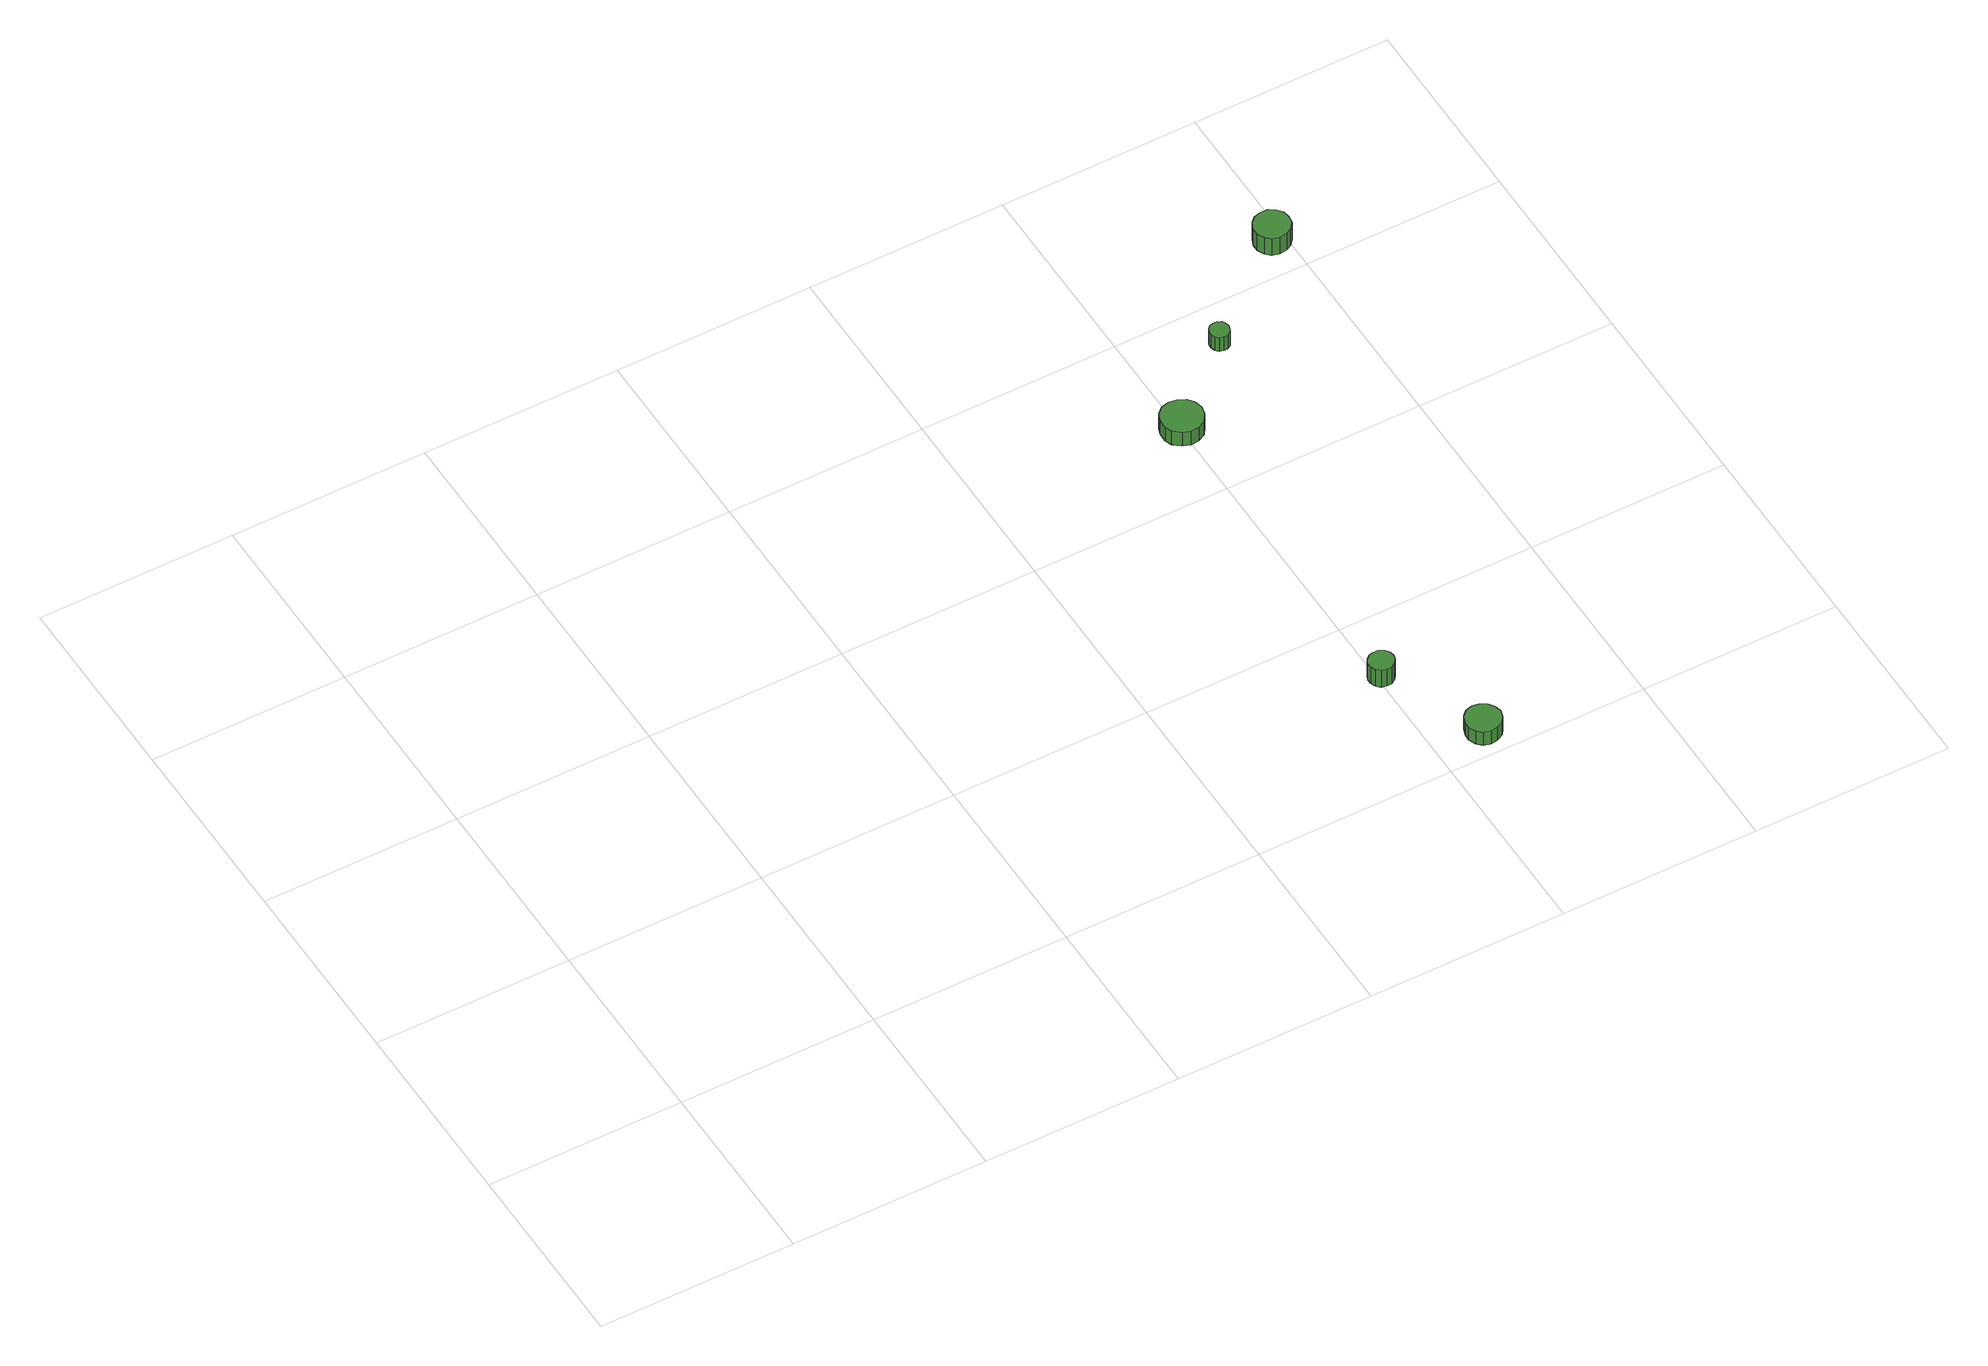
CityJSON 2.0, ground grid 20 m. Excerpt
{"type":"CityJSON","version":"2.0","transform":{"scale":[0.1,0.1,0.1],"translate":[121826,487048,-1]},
"CityObjects":{
"tree1":{"type":"SolitaryVegetationObject","attributes":{"function":"something"}},
"tree2":{"type":"SolitaryVegetationObject","attributes":{"function":"something"}},
"tree3":{"type":"SolitaryVegetationObject","attributes":{"function":"something"},"geometry":[{"type":"MultiSurface","lod":"1","boundaries":[[[0,1,2,3,4,5,6,7,8,9,10,11,12,13,14]],[[15,16,17,18,19,20,21,22,23,24,25,26,27,28,29]],[[0,29,28,1]],[[1,28,27,2]],[[2,27,26,3]],[[3,26,25,4]],[[4,25,24,5]],[[5,24,23,6]],[[6,23,22,7]],[[7,22,21,8]],[[8,21,20,9]],[[9,20,19,10]],[[10,19,18,11]],[[11,18,17,12]],[[12,17,16,13]],[[13,16,15,14]],[[14,15,29,0]]]}]},
"tree4":{"type":"SolitaryVegetationObject","attributes":{"function":"something"},"geometry":[{"type":"MultiSurface","lod":"1","boundaries":[[[30,31,32,33,34,35,36,37,38,39,40,41,42,43,44]],[[45,46,47,48,49,50,51,52,53,54,55,56,57,58,59]],[[30,59,58,31]],[[31,58,57,32]],[[32,57,56,33]],[[33,56,55,34]],[[34,55,54,35]],[[35,54,53,36]],[[36,53,52,37]],[[37,52,51,38]],[[38,51,50,39]],[[39,50,49,40]],[[40,49,48,41]],[[41,48,47,42]],[[42,47,46,43]],[[43,46,45,44]],[[44,45,59,30]]]}]},
"tree5":{"type":"SolitaryVegetationObject","attributes":{"function":"something"}},
"tree6":{"type":"SolitaryVegetationObject","attributes":{"function":"something"}},
"tree7":{"type":"SolitaryVegetationObject","attributes":{"function":"something"}},
"tree8":{"type":"SolitaryVegetationObject","attributes":{"function":"something"}},
"tree9":{"type":"SolitaryVegetationObject","attributes":{"function":"something"},"geometry":[{"type":"MultiSurface","lod":"1","boundaries":[[[60,61,62,63,64,65,66,67,68,69,70,71,72,73,74]],[[75,76,77,78,79,80,81,82,83,84,85,86,87,88,89]],[[60,89,88,61]],[[61,88,87,62]],[[62,87,86,63]],[[63,86,85,64]],[[64,85,84,65]],[[65,84,83,66]],[[66,83,82,67]],[[67,82,81,68]],[[68,81,80,69]],[[69,80,79,70]],[[70,79,78,71]],[[71,78,77,72]],[[72,77,76,73]],[[73,76,75,74]],[[74,75,89,60]]]}]},
"tree10":{"type":"SolitaryVegetationObject","attributes":{"function":"something"}},
"tree11":{"type":"SolitaryVegetationObject","attributes":{"function":"something"}},
"tree12":{"type":"SolitaryVegetationObject","attributes":{"function":"something"},"geometry":[{"type":"MultiSurface","lod":"1","boundaries":[[[90,91,92,93,94,95,96,97,98,99,100,101,102,103,104]],[[105,106,107,108,109,110,111,112,113,114,115,116,117,118,119]],[[90,119,118,91]],[[91,118,117,92]],[[92,117,116,93]],[[93,116,115,94]],[[94,115,114,95]],[[95,114,113,96]],[[96,113,112,97]],[[97,112,111,98]],[[98,111,110,99]],[[99,110,109,100]],[[100,109,108,101]],[[101,108,107,102]],[[102,107,106,103]],[[103,106,105,104]],[[104,105,119,90]]]}]},
"tree13":{"type":"SolitaryVegetationObject","attributes":{"function":"something"},"geometry":[{"type":"MultiSurface","lod":"1","boundaries":[[[120,121,122,123,124,125,126,127,128,129,130,131,132,133,134]],[[135,136,137,138,139,140,141,142,143,144,145,146,147,148,149]],[[120,149,148,121]],[[121,148,147,122]],[[122,147,146,123]],[[123,146,145,124]],[[124,145,144,125]],[[125,144,143,126]],[[126,143,142,127]],[[127,142,141,128]],[[128,141,140,129]],[[129,140,139,130]],[[130,139,138,131]],[[131,138,137,132]],[[132,137,136,133]],[[133,136,135,134]],[[134,135,149,120]]]}]}
},
"vertices":[
[816,130,30],[815,135,30],[812,139,30],[807,142,30],[802,142,30],[797,141,30],[793,137,30],[791,133,30],[791,128,30],[793,123,30],[797,119,30],[802,118,30],[807,118,30],[812,121,30],[815,125,30],[815,125,8],[812,121,8],[807,118,8],[802,118,8],[797,119,8],[793,123,8],[791,128,8],[791,133,8],[793,137,8],[797,141,8],[802,142,8],[807,142,8],[812,139,8],[815,135,8],[816,130,8],
[867,26,26],[865,33,26],[861,39,26],[854,43,26],[847,44,26],[840,42,26],[835,37,26],[832,30,26],[832,23,26],[835,16,26],[840,11,26],[847,9,26],[854,10,26],[861,13,26],[865,19,26],[865,19,9],[861,13,9],[854,10,9],[847,9,9],[840,11,9],[835,16,9],[832,23,9],[832,30,9],[835,37,9],[840,42,9],[847,44,9],[854,43,9],[861,39,9],[865,33,9],[867,26,9],
[822,482,25],[820,490,25],[815,497,25],[807,501,25],[799,502,25],[791,500,25],[784,494,25],[781,486,25],[781,477,25],[784,470,25],[791,464,25],[799,461,25],[807,462,25],[815,466,25],[820,473,25],[820,473,7],[815,466,7],[807,462,7],[799,461,7],[791,464,7],[784,470,7],[781,477,7],[781,486,7],[784,494,7],[791,500,7],[799,502,7],[807,501,7],[815,497,7],[820,490,7],[822,482,7],
[893,556,25],[892,560,25],[890,563,25],[886,565,25],[882,565,25],[878,564,25],[875,561,25],[874,558,25],[874,554,25],[875,550,25],[878,547,25],[882,546,25],[886,546,25],[890,548,25],[892,552,25],[892,552,7],[890,548,7],[886,546,7],[882,546,7],[878,547,7],[875,550,7],[874,554,7],[874,558,7],[875,561,7],[878,564,7],[882,565,7],[886,565,7],[890,563,7],[892,560,7],[893,556,7],
[1005,641,28],[1004,648,28],[999,654,28],[993,658,28],[985,658,28],[978,656,28],[973,651,28],[970,644,28],[970,637,28],[973,630,28],[978,625,28],[985,623,28],[993,624,28],[999,627,28],[1004,633,28],[1004,633,6],[999,627,6],[993,624,6],[985,623,6],[978,625,6],[973,630,6],[970,637,6],[970,644,6],[973,651,6],[978,656,6],[985,658,6],[993,658,6],[999,654,6],[1004,648,6],[1005,641,6]
]}
